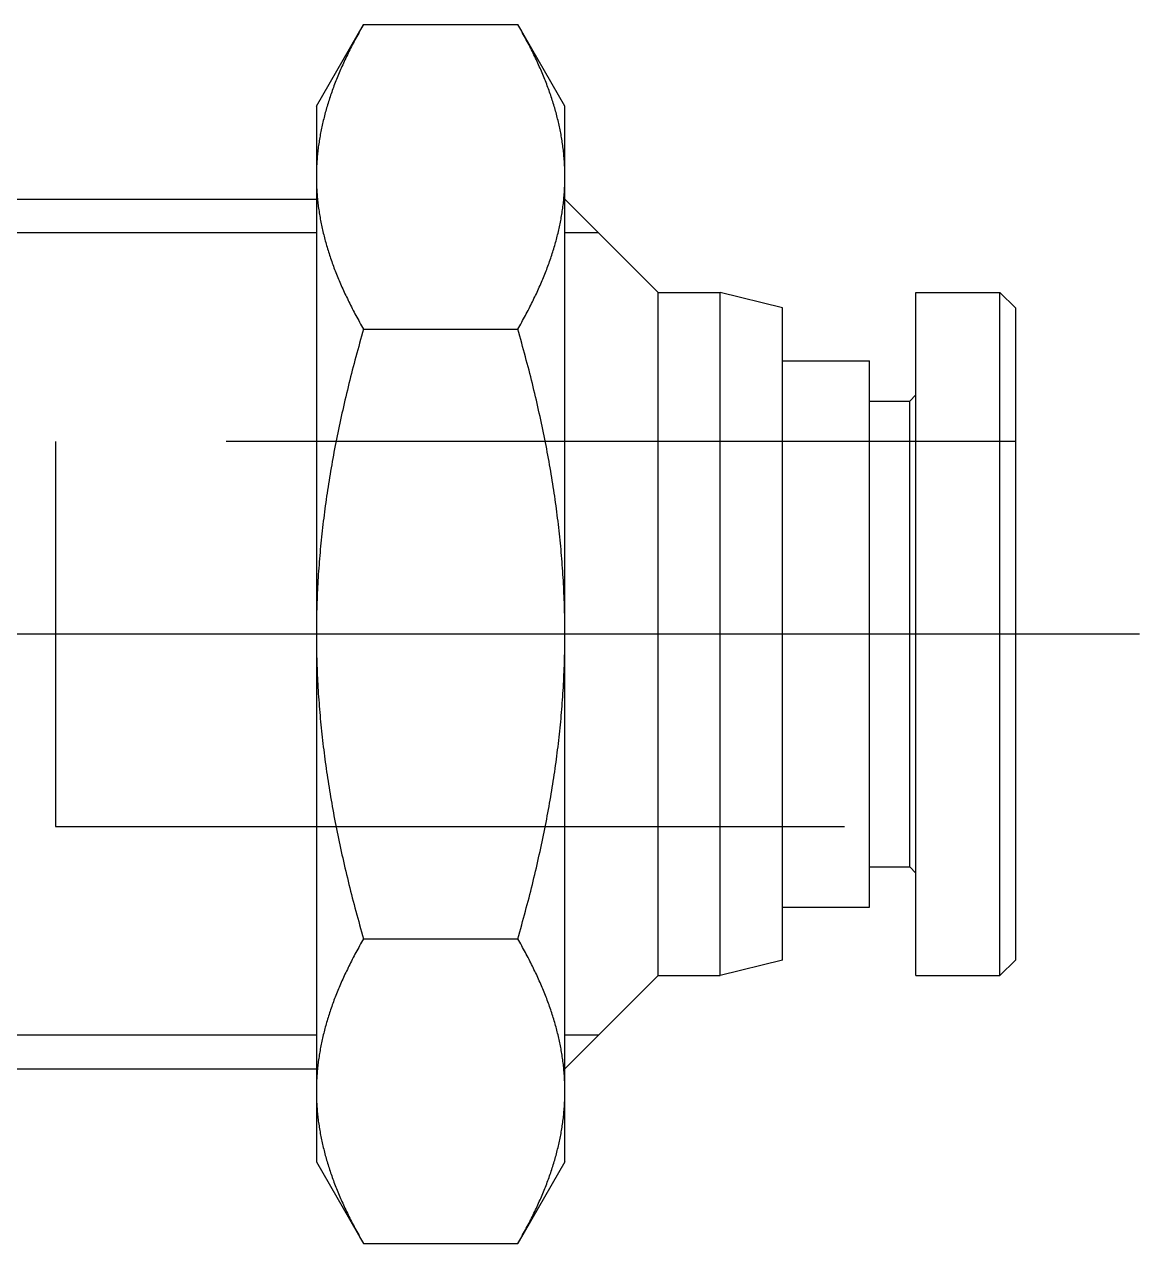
# Model space of a CAD drawing. Extents: x -2 to 66.7, y -28.5 to 11.8.
# Drawn here: x 15.95 to 33.9, y -9.81 to 9.81 of the extents above; entities that cross this region are included whole.
import ezdxf

# ---------------------------------------------------------------- set-up
doc = ezdxf.new("R2010")
doc.units = 0
doc.linetypes.add('CENTER', pattern=[50.8, 31.75, -6.35, 6.35, -6.35])
doc.linetypes.add('DASHED', pattern=[19.05, 12.7, -6.35])
doc.layers.get('0').update_dxf_attribs({"linetype": 'CONTINUOUS'})
doc.layers.add('CENTER', color=1, linetype='CENTER')

msp = doc.modelspace()

# ---------------------------------------------------------------- linework, layer by layer
at = {"color": 7, "linetype": 'CONTINUOUS'}
for p, q in [((20.65, 8.5), (21.409, 9.815)), ((24.65, 8.5), (23.891, 9.815)), ((21.409, 9.815), (23.891, 9.815)), ((20.65, 8.5), (20.65, 7.361)), ((24.65, 7.361), (24.65, 8.5)), ((20.65, 7.361), (20.65, 0)), ((24.65, 0), (24.65, 7.361)), ((11.25, 7), (20.65, 7)), ((26.15, 5.5), (24.65, 7)), ((26.15, -5.5), (26.15, 5.5)), ((26.15, 5.5), (27.15, 5.5)), ((27.15, -5.5), (27.15, 5.5)), ((28.15, 5.25), (27.15, 5.5)), ((30.3, -5.5), (30.3, 5.5)), ((30.3, 5.5), (31.65, 5.5)), ((31.65, -5.5), (31.65, 5.5)), ((31.9, 5.25), (31.65, 5.5)), ((28.15, -5.25), (28.15, 5.25)), ((31.9, 5.25), (31.9, -5.25)), ((21.409, 4.907), (23.891, 4.907)), ((28.15, 4.4), (29.55, 4.4)), ((29.55, -4.4), (29.55, 4.4)), ((29.55, 3.75), (30.2, 3.75)), ((30.2, 3.75), (30.3, 3.85)), ((30.2, -3.75), (30.2, 3.75)), ((20.65, 0), (20.65, -7.361)), ((24.65, -7.361), (24.65, 0)), ((29.55, -3.75), (30.2, -3.75)), ((30.2, -3.75), (30.3, -3.85)), ((28.15, -4.4), (29.55, -4.4)), ((21.409, -4.907), (23.891, -4.907)), ((28.15, -5.25), (27.15, -5.5)), ((31.9, -5.25), (31.65, -5.5)), ((26.15, -5.5), (24.65, -7)), ((26.15, -5.5), (27.15, -5.5)), ((30.3, -5.5), (31.65, -5.5)), ((11.25, -7), (20.65, -7)), ((20.65, -7.361), (20.65, -8.5)), ((24.65, -8.5), (24.65, -7.361)), ((20.65, -8.5), (21.409, -9.815)), ((24.65, -8.5), (23.891, -9.815)), ((21.409, -9.815), (23.891, -9.815))]:
    msp.add_line(p, q, dxfattribs=at)
at = {"color": 3, "linetype": 'CONTINUOUS'}
for p, q in [((20.65, 6.458), (11.25, 6.458)), ((25.192, 6.458), (24.65, 6.458)), ((20.65, -6.458), (11.25, -6.458)), ((25.192, -6.458), (24.65, -6.458))]:
    msp.add_line(p, q, dxfattribs=at)
at = {"color": 3, "linetype": 'DASHED'}
for p, q in [((16.45, 3.1), (16.45, -3.1)), ((31.9, 3.1), (16.45, 3.1)), ((16.45, -3.1), (31.9, -3.1))]:
    msp.add_line(p, q, dxfattribs=at)
at = {"color": 7}
for points in [[(21.409, 9.815, 0), (21.393, 9.787, 0), (21.377, 9.759, 0), (21.361, 9.731, 0), (21.346, 9.704, 0), (21.331, 9.676, 0), (21.316, 9.648, 0), (21.3, 9.621, 0), (21.286, 9.593, 0), (21.271, 9.566, 0), (21.257, 9.539, 0), (21.242, 9.512, 0), (21.228, 9.485, 0), (21.215, 9.458, 0), (21.201, 9.431, 0), (21.187, 9.404, 0), (21.174, 9.377, 0), (21.161, 9.35, 0), (21.148, 9.323, 0), (21.135, 9.297, 0), (21.122, 9.27, 0), (21.11, 9.244, 0), (21.098, 9.217, 0), (21.085, 9.191, 0), (21.073, 9.164, 0), (21.062, 9.138, 0), (21.05, 9.112, 0), (21.039, 9.086, 0), (21.027, 9.06, 0), (21.016, 9.033, 0), (21.005, 9.007, 0), (20.994, 8.981, 0), (20.984, 8.955, 0), (20.974, 8.93, 0), (20.963, 8.904, 0), (20.953, 8.878, 0), (20.943, 8.852, 0), (20.933, 8.826, 0), (20.924, 8.801, 0), (20.914, 8.775, 0), (20.905, 8.749, 0), (20.896, 8.724, 0), (20.887, 8.698, 0), (20.878, 8.673, 0), (20.87, 8.647, 0), (20.861, 8.622, 0), (20.853, 8.596, 0), (20.845, 8.571, 0), (20.837, 8.546, 0), (20.829, 8.52, 0), (20.822, 8.495, 0), (20.814, 8.47, 0), (20.807, 8.444, 0), (20.8, 8.419, 0), (20.793, 8.394, 0), (20.786, 8.369, 0), (20.779, 8.344, 0), (20.773, 8.318, 0), (20.767, 8.293, 0), (20.761, 8.268, 0), (20.755, 8.243, 0), (20.749, 8.218, 0), (20.743, 8.193, 0), (20.738, 8.168, 0), (20.732, 8.142, 0), (20.727, 8.117, 0), (20.722, 8.092, 0), (20.717, 8.067, 0), (20.713, 8.042, 0), (20.708, 8.017, 0), (20.704, 7.992, 0), (20.7, 7.967, 0), (20.696, 7.942, 0), (20.692, 7.917, 0), (20.688, 7.892, 0), (20.685, 7.867, 0), (20.681, 7.841, 0), (20.678, 7.816, 0), (20.675, 7.791, 0), (20.672, 7.766, 0), (20.669, 7.741, 0), (20.667, 7.716, 0), (20.665, 7.691, 0), (20.663, 7.665, 0), (20.661, 7.64, 0), (20.659, 7.615, 0), (20.657, 7.59, 0), (20.656, 7.564, 0), (20.654, 7.539, 0), (20.653, 7.514, 0), (20.652, 7.488, 0), (20.651, 7.463, 0), (20.651, 7.438, 0), (20.65, 7.412, 0), (20.65, 7.387, 0), (20.65, 7.361, 0)], [(24.65, 7.361, 0), (24.65, 7.387, 0), (24.65, 7.412, 0), (24.649, 7.438, 0), (24.649, 7.463, 0), (24.648, 7.488, 0), (24.647, 7.514, 0), (24.646, 7.539, 0), (24.644, 7.564, 0), (24.643, 7.59, 0), (24.641, 7.615, 0), (24.639, 7.64, 0), (24.637, 7.665, 0), (24.635, 7.691, 0), (24.633, 7.716, 0), (24.631, 7.741, 0), (24.628, 7.766, 0), (24.625, 7.791, 0), (24.622, 7.816, 0), (24.619, 7.841, 0), (24.615, 7.867, 0), (24.612, 7.892, 0), (24.608, 7.917, 0), (24.604, 7.942, 0), (24.6, 7.967, 0), (24.596, 7.992, 0), (24.592, 8.017, 0), (24.587, 8.042, 0), (24.583, 8.067, 0), (24.578, 8.092, 0), (24.573, 8.117, 0), (24.568, 8.142, 0), (24.562, 8.168, 0), (24.557, 8.193, 0), (24.551, 8.218, 0), (24.546, 8.243, 0), (24.54, 8.268, 0), (24.533, 8.293, 0), (24.527, 8.318, 0), (24.521, 8.344, 0), (24.514, 8.369, 0), (24.507, 8.394, 0), (24.5, 8.419, 0), (24.493, 8.444, 0), (24.486, 8.47, 0), (24.478, 8.495, 0), (24.471, 8.52, 0), (24.463, 8.546, 0), (24.455, 8.571, 0), (24.447, 8.596, 0), (24.439, 8.622, 0), (24.43, 8.647, 0), (24.422, 8.673, 0), (24.413, 8.698, 0), (24.404, 8.724, 0), (24.395, 8.749, 0), (24.386, 8.775, 0), (24.376, 8.801, 0), (24.367, 8.826, 0), (24.357, 8.852, 0), (24.347, 8.878, 0), (24.337, 8.904, 0), (24.326, 8.93, 0), (24.316, 8.955, 0), (24.305, 8.981, 0), (24.295, 9.007, 0), (24.284, 9.033, 0), (24.273, 9.06, 0), (24.261, 9.086, 0), (24.25, 9.112, 0), (24.238, 9.138, 0), (24.227, 9.164, 0), (24.215, 9.191, 0), (24.203, 9.217, 0), (24.19, 9.244, 0), (24.178, 9.27, 0), (24.165, 9.297, 0), (24.152, 9.323, 0), (24.139, 9.35, 0), (24.126, 9.377, 0), (24.113, 9.404, 0), (24.099, 9.431, 0), (24.085, 9.458, 0), (24.072, 9.485, 0), (24.058, 9.512, 0), (24.043, 9.539, 0), (24.029, 9.566, 0), (24.014, 9.593, 0), (24, 9.621, 0), (23.985, 9.648, 0), (23.969, 9.676, 0), (23.954, 9.704, 0), (23.939, 9.731, 0), (23.923, 9.759, 0), (23.907, 9.787, 0), (23.891, 9.815, 0)], [(20.65, 7.361, 0), (20.65, 7.336, 0), (20.65, 7.31, 0), (20.651, 7.285, 0), (20.651, 7.259, 0), (20.652, 7.234, 0), (20.653, 7.209, 0), (20.654, 7.183, 0), (20.656, 7.158, 0), (20.657, 7.133, 0), (20.659, 7.108, 0), (20.661, 7.082, 0), (20.663, 7.057, 0), (20.665, 7.032, 0), (20.667, 7.007, 0), (20.669, 6.982, 0), (20.672, 6.956, 0), (20.675, 6.931, 0), (20.678, 6.906, 0), (20.681, 6.881, 0), (20.685, 6.856, 0), (20.688, 6.831, 0), (20.692, 6.806, 0), (20.696, 6.781, 0), (20.7, 6.756, 0), (20.704, 6.73, 0), (20.708, 6.705, 0), (20.713, 6.68, 0), (20.717, 6.655, 0), (20.722, 6.63, 0), (20.727, 6.605, 0), (20.732, 6.58, 0), (20.738, 6.555, 0), (20.743, 6.53, 0), (20.749, 6.505, 0), (20.755, 6.479, 0), (20.761, 6.454, 0), (20.767, 6.429, 0), (20.773, 6.404, 0), (20.779, 6.379, 0), (20.786, 6.354, 0), (20.793, 6.328, 0), (20.8, 6.303, 0), (20.807, 6.278, 0), (20.814, 6.253, 0), (20.822, 6.227, 0), (20.829, 6.202, 0), (20.837, 6.177, 0), (20.845, 6.151, 0), (20.853, 6.126, 0), (20.861, 6.101, 0), (20.87, 6.075, 0), (20.878, 6.05, 0), (20.887, 6.024, 0), (20.896, 5.999, 0), (20.905, 5.973, 0), (20.914, 5.947, 0), (20.924, 5.922, 0), (20.933, 5.896, 0), (20.943, 5.87, 0), (20.953, 5.845, 0), (20.963, 5.819, 0), (20.974, 5.793, 0), (20.984, 5.767, 0), (20.994, 5.741, 0), (21.005, 5.715, 0), (21.016, 5.689, 0), (21.027, 5.663, 0), (21.039, 5.637, 0), (21.05, 5.611, 0), (21.062, 5.584, 0), (21.073, 5.558, 0), (21.085, 5.532, 0), (21.098, 5.505, 0), (21.11, 5.479, 0), (21.122, 5.452, 0), (21.135, 5.426, 0), (21.148, 5.399, 0), (21.161, 5.372, 0), (21.174, 5.346, 0), (21.187, 5.319, 0), (21.201, 5.292, 0), (21.215, 5.265, 0), (21.228, 5.238, 0), (21.242, 5.211, 0), (21.257, 5.184, 0), (21.271, 5.156, 0), (21.286, 5.129, 0), (21.3, 5.102, 0), (21.316, 5.074, 0), (21.331, 5.047, 0), (21.346, 5.019, 0), (21.361, 4.991, 0), (21.377, 4.963, 0), (21.393, 4.935, 0), (21.409, 4.907, 0)], [(23.891, 4.907, 0), (23.907, 4.935, 0), (23.923, 4.963, 0), (23.939, 4.991, 0), (23.954, 5.019, 0), (23.969, 5.047, 0), (23.985, 5.074, 0), (24, 5.102, 0), (24.014, 5.129, 0), (24.029, 5.156, 0), (24.043, 5.184, 0), (24.058, 5.211, 0), (24.072, 5.238, 0), (24.085, 5.265, 0), (24.099, 5.292, 0), (24.113, 5.319, 0), (24.126, 5.346, 0), (24.139, 5.372, 0), (24.152, 5.399, 0), (24.165, 5.426, 0), (24.178, 5.452, 0), (24.19, 5.479, 0), (24.203, 5.505, 0), (24.215, 5.532, 0), (24.227, 5.558, 0), (24.238, 5.584, 0), (24.25, 5.611, 0), (24.261, 5.637, 0), (24.273, 5.663, 0), (24.284, 5.689, 0), (24.295, 5.715, 0), (24.305, 5.741, 0), (24.316, 5.767, 0), (24.326, 5.793, 0), (24.337, 5.819, 0), (24.347, 5.845, 0), (24.357, 5.87, 0), (24.367, 5.896, 0), (24.376, 5.922, 0), (24.386, 5.947, 0), (24.395, 5.973, 0), (24.404, 5.999, 0), (24.413, 6.024, 0), (24.422, 6.05, 0), (24.43, 6.075, 0), (24.439, 6.101, 0), (24.447, 6.126, 0), (24.455, 6.151, 0), (24.463, 6.177, 0), (24.471, 6.202, 0), (24.478, 6.227, 0), (24.486, 6.253, 0), (24.493, 6.278, 0), (24.5, 6.303, 0), (24.507, 6.328, 0), (24.514, 6.354, 0), (24.521, 6.379, 0), (24.527, 6.404, 0), (24.533, 6.429, 0), (24.54, 6.454, 0), (24.546, 6.479, 0), (24.551, 6.505, 0), (24.557, 6.53, 0), (24.562, 6.555, 0), (24.568, 6.58, 0), (24.573, 6.605, 0), (24.578, 6.63, 0), (24.583, 6.655, 0), (24.587, 6.68, 0), (24.592, 6.705, 0), (24.596, 6.73, 0), (24.6, 6.756, 0), (24.604, 6.781, 0), (24.608, 6.806, 0), (24.612, 6.831, 0), (24.615, 6.856, 0), (24.619, 6.881, 0), (24.622, 6.906, 0), (24.625, 6.931, 0), (24.628, 6.956, 0), (24.631, 6.982, 0), (24.633, 7.007, 0), (24.635, 7.032, 0), (24.637, 7.057, 0), (24.639, 7.082, 0), (24.641, 7.108, 0), (24.643, 7.133, 0), (24.644, 7.158, 0), (24.646, 7.183, 0), (24.647, 7.209, 0), (24.648, 7.234, 0), (24.649, 7.259, 0), (24.649, 7.285, 0), (24.65, 7.31, 0), (24.65, 7.336, 0), (24.65, 7.361, 0)], [(21.409, 4.907, 0), (21.393, 4.852, 0), (21.377, 4.796, 0), (21.361, 4.74, 0), (21.346, 4.685, 0), (21.331, 4.629, 0), (21.316, 4.574, 0), (21.3, 4.519, 0), (21.286, 4.464, 0), (21.271, 4.41, 0), (21.257, 4.355, 0), (21.242, 4.301, 0), (21.228, 4.247, 0), (21.215, 4.193, 0), (21.201, 4.139, 0), (21.187, 4.085, 0), (21.174, 4.031, 0), (21.161, 3.978, 0), (21.148, 3.924, 0), (21.135, 3.871, 0), (21.122, 3.818, 0), (21.11, 3.765, 0), (21.098, 3.712, 0), (21.085, 3.659, 0), (21.073, 3.606, 0), (21.062, 3.554, 0), (21.05, 3.501, 0), (21.039, 3.449, 0), (21.027, 3.397, 0), (21.016, 3.344, 0), (21.005, 3.292, 0), (20.994, 3.24, 0), (20.984, 3.189, 0), (20.974, 3.137, 0), (20.963, 3.085, 0), (20.953, 3.033, 0), (20.943, 2.982, 0), (20.933, 2.93, 0), (20.924, 2.879, 0), (20.914, 2.828, 0), (20.905, 2.776, 0), (20.896, 2.725, 0), (20.887, 2.674, 0), (20.878, 2.623, 0), (20.87, 2.572, 0), (20.861, 2.521, 0), (20.853, 2.47, 0), (20.845, 2.42, 0), (20.837, 2.369, 0), (20.829, 2.318, 0), (20.822, 2.268, 0), (20.814, 2.217, 0), (20.807, 2.166, 0), (20.8, 2.116, 0), (20.793, 2.066, 0), (20.786, 2.015, 0), (20.779, 1.965, 0), (20.773, 1.914, 0), (20.767, 1.864, 0), (20.761, 1.814, 0), (20.755, 1.763, 0), (20.749, 1.713, 0), (20.743, 1.663, 0), (20.738, 1.613, 0), (20.732, 1.563, 0), (20.727, 1.512, 0), (20.722, 1.462, 0), (20.717, 1.412, 0), (20.713, 1.362, 0), (20.708, 1.312, 0), (20.704, 1.262, 0), (20.7, 1.211, 0), (20.696, 1.161, 0), (20.692, 1.111, 0), (20.688, 1.061, 0), (20.685, 1.011, 0), (20.681, 0.96, 0), (20.678, 0.91, 0), (20.675, 0.86, 0), (20.672, 0.81, 0), (20.669, 0.759, 0), (20.667, 0.709, 0), (20.665, 0.659, 0), (20.663, 0.608, 0), (20.661, 0.558, 0), (20.659, 0.507, 0), (20.657, 0.457, 0), (20.656, 0.406, 0), (20.654, 0.356, 0), (20.653, 0.305, 0), (20.652, 0.254, 0), (20.651, 0.204, 0), (20.651, 0.153, 0), (20.65, 0.102, 0), (20.65, 0.051, 0), (20.65, 0, 0)], [(24.65, 0, 0), (24.65, 0.051, 0), (24.65, 0.102, 0), (24.649, 0.153, 0), (24.649, 0.204, 0), (24.648, 0.254, 0), (24.647, 0.305, 0), (24.646, 0.356, 0), (24.644, 0.406, 0), (24.643, 0.457, 0), (24.641, 0.507, 0), (24.639, 0.558, 0), (24.637, 0.608, 0), (24.635, 0.659, 0), (24.633, 0.709, 0), (24.631, 0.759, 0), (24.628, 0.81, 0), (24.625, 0.86, 0), (24.622, 0.91, 0), (24.619, 0.96, 0), (24.615, 1.011, 0), (24.612, 1.061, 0), (24.608, 1.111, 0), (24.604, 1.161, 0), (24.6, 1.211, 0), (24.596, 1.262, 0), (24.592, 1.312, 0), (24.587, 1.362, 0), (24.583, 1.412, 0), (24.578, 1.462, 0), (24.573, 1.512, 0), (24.568, 1.563, 0), (24.562, 1.613, 0), (24.557, 1.663, 0), (24.551, 1.713, 0), (24.546, 1.763, 0), (24.54, 1.814, 0), (24.533, 1.864, 0), (24.527, 1.914, 0), (24.521, 1.965, 0), (24.514, 2.015, 0), (24.507, 2.066, 0), (24.5, 2.116, 0), (24.493, 2.166, 0), (24.486, 2.217, 0), (24.478, 2.268, 0), (24.471, 2.318, 0), (24.463, 2.369, 0), (24.455, 2.42, 0), (24.447, 2.47, 0), (24.439, 2.521, 0), (24.43, 2.572, 0), (24.422, 2.623, 0), (24.413, 2.674, 0), (24.404, 2.725, 0), (24.395, 2.776, 0), (24.386, 2.828, 0), (24.376, 2.879, 0), (24.367, 2.93, 0), (24.357, 2.982, 0), (24.347, 3.033, 0), (24.337, 3.085, 0), (24.326, 3.137, 0), (24.316, 3.189, 0), (24.305, 3.24, 0), (24.295, 3.292, 0), (24.284, 3.344, 0), (24.273, 3.397, 0), (24.261, 3.449, 0), (24.25, 3.501, 0), (24.238, 3.554, 0), (24.227, 3.606, 0), (24.215, 3.659, 0), (24.203, 3.712, 0), (24.19, 3.765, 0), (24.178, 3.818, 0), (24.165, 3.871, 0), (24.152, 3.924, 0), (24.139, 3.978, 0), (24.126, 4.031, 0), (24.113, 4.085, 0), (24.099, 4.139, 0), (24.085, 4.193, 0), (24.072, 4.247, 0), (24.058, 4.301, 0), (24.043, 4.355, 0), (24.029, 4.41, 0), (24.014, 4.464, 0), (24, 4.519, 0), (23.985, 4.574, 0), (23.969, 4.629, 0), (23.954, 4.685, 0), (23.939, 4.74, 0), (23.923, 4.796, 0), (23.907, 4.852, 0), (23.891, 4.907, 0)], [(20.65, 0, 0), (20.65, -0.051, 0), (20.65, -0.102, 0), (20.651, -0.153, 0), (20.651, -0.204, 0), (20.652, -0.254, 0), (20.653, -0.305, 0), (20.654, -0.356, 0), (20.656, -0.406, 0), (20.657, -0.457, 0), (20.659, -0.507, 0), (20.661, -0.558, 0), (20.663, -0.608, 0), (20.665, -0.659, 0), (20.667, -0.709, 0), (20.669, -0.759, 0), (20.672, -0.81, 0), (20.675, -0.86, 0), (20.678, -0.91, 0), (20.681, -0.96, 0), (20.685, -1.011, 0), (20.688, -1.061, 0), (20.692, -1.111, 0), (20.696, -1.161, 0), (20.7, -1.211, 0), (20.704, -1.262, 0), (20.708, -1.312, 0), (20.713, -1.362, 0), (20.717, -1.412, 0), (20.722, -1.462, 0), (20.727, -1.512, 0), (20.732, -1.563, 0), (20.738, -1.613, 0), (20.743, -1.663, 0), (20.749, -1.713, 0), (20.755, -1.763, 0), (20.761, -1.814, 0), (20.767, -1.864, 0), (20.773, -1.914, 0), (20.779, -1.965, 0), (20.786, -2.015, 0), (20.793, -2.066, 0), (20.8, -2.116, 0), (20.807, -2.166, 0), (20.814, -2.217, 0), (20.822, -2.268, 0), (20.829, -2.318, 0), (20.837, -2.369, 0), (20.845, -2.42, 0), (20.853, -2.47, 0), (20.861, -2.521, 0), (20.87, -2.572, 0), (20.878, -2.623, 0), (20.887, -2.674, 0), (20.896, -2.725, 0), (20.905, -2.776, 0), (20.914, -2.828, 0), (20.924, -2.879, 0), (20.933, -2.93, 0), (20.943, -2.982, 0), (20.953, -3.033, 0), (20.963, -3.085, 0), (20.974, -3.137, 0), (20.984, -3.189, 0), (20.994, -3.24, 0), (21.005, -3.292, 0), (21.016, -3.344, 0), (21.027, -3.397, 0), (21.039, -3.449, 0), (21.05, -3.501, 0), (21.062, -3.554, 0), (21.073, -3.606, 0), (21.085, -3.659, 0), (21.098, -3.712, 0), (21.11, -3.765, 0), (21.122, -3.818, 0), (21.135, -3.871, 0), (21.148, -3.924, 0), (21.161, -3.978, 0), (21.174, -4.031, 0), (21.187, -4.085, 0), (21.201, -4.139, 0), (21.215, -4.193, 0), (21.228, -4.247, 0), (21.242, -4.301, 0), (21.257, -4.355, 0), (21.271, -4.41, 0), (21.286, -4.464, 0), (21.3, -4.519, 0), (21.316, -4.574, 0), (21.331, -4.629, 0), (21.346, -4.685, 0), (21.361, -4.74, 0), (21.377, -4.796, 0), (21.393, -4.852, 0), (21.409, -4.907, 0)], [(23.891, -4.907, 0), (23.907, -4.852, 0), (23.923, -4.796, 0), (23.939, -4.74, 0), (23.954, -4.685, 0), (23.969, -4.629, 0), (23.985, -4.574, 0), (24, -4.519, 0), (24.014, -4.464, 0), (24.029, -4.41, 0), (24.043, -4.355, 0), (24.058, -4.301, 0), (24.072, -4.247, 0), (24.085, -4.193, 0), (24.099, -4.139, 0), (24.113, -4.085, 0), (24.126, -4.031, 0), (24.139, -3.978, 0), (24.152, -3.924, 0), (24.165, -3.871, 0), (24.178, -3.818, 0), (24.19, -3.765, 0), (24.203, -3.712, 0), (24.215, -3.659, 0), (24.227, -3.606, 0), (24.238, -3.554, 0), (24.25, -3.501, 0), (24.261, -3.449, 0), (24.273, -3.397, 0), (24.284, -3.344, 0), (24.295, -3.292, 0), (24.305, -3.24, 0), (24.316, -3.189, 0), (24.326, -3.137, 0), (24.337, -3.085, 0), (24.347, -3.033, 0), (24.357, -2.982, 0), (24.367, -2.93, 0), (24.376, -2.879, 0), (24.386, -2.828, 0), (24.395, -2.776, 0), (24.404, -2.725, 0), (24.413, -2.674, 0), (24.422, -2.623, 0), (24.43, -2.572, 0), (24.439, -2.521, 0), (24.447, -2.47, 0), (24.455, -2.42, 0), (24.463, -2.369, 0), (24.471, -2.318, 0), (24.478, -2.268, 0), (24.486, -2.217, 0), (24.493, -2.166, 0), (24.5, -2.116, 0), (24.507, -2.066, 0), (24.514, -2.015, 0), (24.521, -1.965, 0), (24.527, -1.914, 0), (24.533, -1.864, 0), (24.54, -1.814, 0), (24.546, -1.763, 0), (24.551, -1.713, 0), (24.557, -1.663, 0), (24.562, -1.613, 0), (24.568, -1.563, 0), (24.573, -1.512, 0), (24.578, -1.462, 0), (24.583, -1.412, 0), (24.587, -1.362, 0), (24.592, -1.312, 0), (24.596, -1.262, 0), (24.6, -1.211, 0), (24.604, -1.161, 0), (24.608, -1.111, 0), (24.612, -1.061, 0), (24.615, -1.011, 0), (24.619, -0.96, 0), (24.622, -0.91, 0), (24.625, -0.86, 0), (24.628, -0.81, 0), (24.631, -0.759, 0), (24.633, -0.709, 0), (24.635, -0.659, 0), (24.637, -0.608, 0), (24.639, -0.558, 0), (24.641, -0.507, 0), (24.643, -0.457, 0), (24.644, -0.406, 0), (24.646, -0.356, 0), (24.647, -0.305, 0), (24.648, -0.254, 0), (24.649, -0.204, 0), (24.649, -0.153, 0), (24.65, -0.102, 0), (24.65, -0.051, 0), (24.65, 0, 0)], [(21.409, -4.907, 0), (21.393, -4.935, 0), (21.377, -4.963, 0), (21.361, -4.991, 0), (21.346, -5.019, 0), (21.331, -5.047, 0), (21.316, -5.074, 0), (21.3, -5.102, 0), (21.286, -5.129, 0), (21.271, -5.156, 0), (21.257, -5.184, 0), (21.242, -5.211, 0), (21.228, -5.238, 0), (21.215, -5.265, 0), (21.201, -5.292, 0), (21.187, -5.319, 0), (21.174, -5.346, 0), (21.161, -5.372, 0), (21.148, -5.399, 0), (21.135, -5.426, 0), (21.122, -5.452, 0), (21.11, -5.479, 0), (21.098, -5.505, 0), (21.085, -5.532, 0), (21.073, -5.558, 0), (21.062, -5.584, 0), (21.05, -5.611, 0), (21.039, -5.637, 0), (21.027, -5.663, 0), (21.016, -5.689, 0), (21.005, -5.715, 0), (20.994, -5.741, 0), (20.984, -5.767, 0), (20.974, -5.793, 0), (20.963, -5.819, 0), (20.953, -5.845, 0), (20.943, -5.87, 0), (20.933, -5.896, 0), (20.924, -5.922, 0), (20.914, -5.947, 0), (20.905, -5.973, 0), (20.896, -5.999, 0), (20.887, -6.024, 0), (20.878, -6.05, 0), (20.87, -6.075, 0), (20.861, -6.101, 0), (20.853, -6.126, 0), (20.845, -6.151, 0), (20.837, -6.177, 0), (20.829, -6.202, 0), (20.822, -6.227, 0), (20.814, -6.253, 0), (20.807, -6.278, 0), (20.8, -6.303, 0), (20.793, -6.328, 0), (20.786, -6.354, 0), (20.779, -6.379, 0), (20.773, -6.404, 0), (20.767, -6.429, 0), (20.761, -6.454, 0), (20.755, -6.479, 0), (20.749, -6.505, 0), (20.743, -6.53, 0), (20.738, -6.555, 0), (20.732, -6.58, 0), (20.727, -6.605, 0), (20.722, -6.63, 0), (20.717, -6.655, 0), (20.713, -6.68, 0), (20.708, -6.705, 0), (20.704, -6.73, 0), (20.7, -6.756, 0), (20.696, -6.781, 0), (20.692, -6.806, 0), (20.688, -6.831, 0), (20.685, -6.856, 0), (20.681, -6.881, 0), (20.678, -6.906, 0), (20.675, -6.931, 0), (20.672, -6.956, 0), (20.669, -6.982, 0), (20.667, -7.007, 0), (20.665, -7.032, 0), (20.663, -7.057, 0), (20.661, -7.082, 0), (20.659, -7.108, 0), (20.657, -7.133, 0), (20.656, -7.158, 0), (20.654, -7.183, 0), (20.653, -7.209, 0), (20.652, -7.234, 0), (20.651, -7.259, 0), (20.651, -7.285, 0), (20.65, -7.31, 0), (20.65, -7.336, 0), (20.65, -7.361, 0)], [(24.65, -7.361, 0), (24.65, -7.336, 0), (24.65, -7.31, 0), (24.649, -7.285, 0), (24.649, -7.259, 0), (24.648, -7.234, 0), (24.647, -7.209, 0), (24.646, -7.183, 0), (24.644, -7.158, 0), (24.643, -7.133, 0), (24.641, -7.108, 0), (24.639, -7.082, 0), (24.637, -7.057, 0), (24.635, -7.032, 0), (24.633, -7.007, 0), (24.631, -6.982, 0), (24.628, -6.956, 0), (24.625, -6.931, 0), (24.622, -6.906, 0), (24.619, -6.881, 0), (24.615, -6.856, 0), (24.612, -6.831, 0), (24.608, -6.806, 0), (24.604, -6.781, 0), (24.6, -6.756, 0), (24.596, -6.73, 0), (24.592, -6.705, 0), (24.587, -6.68, 0), (24.583, -6.655, 0), (24.578, -6.63, 0), (24.573, -6.605, 0), (24.568, -6.58, 0), (24.562, -6.555, 0), (24.557, -6.53, 0), (24.551, -6.505, 0), (24.546, -6.479, 0), (24.54, -6.454, 0), (24.533, -6.429, 0), (24.527, -6.404, 0), (24.521, -6.379, 0), (24.514, -6.354, 0), (24.507, -6.328, 0), (24.5, -6.303, 0), (24.493, -6.278, 0), (24.486, -6.253, 0), (24.478, -6.227, 0), (24.471, -6.202, 0), (24.463, -6.177, 0), (24.455, -6.151, 0), (24.447, -6.126, 0), (24.439, -6.101, 0), (24.43, -6.075, 0), (24.422, -6.05, 0), (24.413, -6.024, 0), (24.404, -5.999, 0), (24.395, -5.973, 0), (24.386, -5.947, 0), (24.376, -5.922, 0), (24.367, -5.896, 0), (24.357, -5.87, 0), (24.347, -5.845, 0), (24.337, -5.819, 0), (24.326, -5.793, 0), (24.316, -5.767, 0), (24.305, -5.741, 0), (24.295, -5.715, 0), (24.284, -5.689, 0), (24.273, -5.663, 0), (24.261, -5.637, 0), (24.25, -5.611, 0), (24.238, -5.584, 0), (24.227, -5.558, 0), (24.215, -5.532, 0), (24.203, -5.505, 0), (24.19, -5.479, 0), (24.178, -5.452, 0), (24.165, -5.426, 0), (24.152, -5.399, 0), (24.139, -5.372, 0), (24.126, -5.346, 0), (24.113, -5.319, 0), (24.099, -5.292, 0), (24.085, -5.265, 0), (24.072, -5.238, 0), (24.058, -5.211, 0), (24.043, -5.184, 0), (24.029, -5.156, 0), (24.014, -5.129, 0), (24, -5.102, 0), (23.985, -5.074, 0), (23.969, -5.047, 0), (23.954, -5.019, 0), (23.939, -4.991, 0), (23.923, -4.963, 0), (23.907, -4.935, 0), (23.891, -4.907, 0)], [(20.65, -7.361, 0), (20.65, -7.387, 0), (20.65, -7.412, 0), (20.651, -7.438, 0), (20.651, -7.463, 0), (20.652, -7.488, 0), (20.653, -7.514, 0), (20.654, -7.539, 0), (20.656, -7.564, 0), (20.657, -7.59, 0), (20.659, -7.615, 0), (20.661, -7.64, 0), (20.663, -7.665, 0), (20.665, -7.691, 0), (20.667, -7.716, 0), (20.669, -7.741, 0), (20.672, -7.766, 0), (20.675, -7.791, 0), (20.678, -7.816, 0), (20.681, -7.841, 0), (20.685, -7.867, 0), (20.688, -7.892, 0), (20.692, -7.917, 0), (20.696, -7.942, 0), (20.7, -7.967, 0), (20.704, -7.992, 0), (20.708, -8.017, 0), (20.713, -8.042, 0), (20.717, -8.067, 0), (20.722, -8.092, 0), (20.727, -8.117, 0), (20.732, -8.142, 0), (20.738, -8.168, 0), (20.743, -8.193, 0), (20.749, -8.218, 0), (20.755, -8.243, 0), (20.761, -8.268, 0), (20.767, -8.293, 0), (20.773, -8.318, 0), (20.779, -8.344, 0), (20.786, -8.369, 0), (20.793, -8.394, 0), (20.8, -8.419, 0), (20.807, -8.444, 0), (20.814, -8.47, 0), (20.822, -8.495, 0), (20.829, -8.52, 0), (20.837, -8.546, 0), (20.845, -8.571, 0), (20.853, -8.596, 0), (20.861, -8.622, 0), (20.87, -8.647, 0), (20.878, -8.673, 0), (20.887, -8.698, 0), (20.896, -8.724, 0), (20.905, -8.749, 0), (20.914, -8.775, 0), (20.924, -8.801, 0), (20.933, -8.826, 0), (20.943, -8.852, 0), (20.953, -8.878, 0), (20.963, -8.904, 0), (20.974, -8.93, 0), (20.984, -8.955, 0), (20.994, -8.981, 0), (21.005, -9.007, 0), (21.016, -9.033, 0), (21.027, -9.06, 0), (21.039, -9.086, 0), (21.05, -9.112, 0), (21.062, -9.138, 0), (21.073, -9.164, 0), (21.085, -9.191, 0), (21.098, -9.217, 0), (21.11, -9.244, 0), (21.122, -9.27, 0), (21.135, -9.297, 0), (21.148, -9.323, 0), (21.161, -9.35, 0), (21.174, -9.377, 0), (21.187, -9.404, 0), (21.201, -9.431, 0), (21.215, -9.458, 0), (21.228, -9.485, 0), (21.242, -9.512, 0), (21.257, -9.539, 0), (21.271, -9.566, 0), (21.286, -9.593, 0), (21.3, -9.621, 0), (21.316, -9.648, 0), (21.331, -9.676, 0), (21.346, -9.704, 0), (21.361, -9.731, 0), (21.377, -9.759, 0), (21.393, -9.787, 0), (21.409, -9.815, 0)], [(23.891, -9.815, 0), (23.907, -9.787, 0), (23.923, -9.759, 0), (23.939, -9.731, 0), (23.954, -9.704, 0), (23.969, -9.676, 0), (23.985, -9.648, 0), (24, -9.621, 0), (24.014, -9.593, 0), (24.029, -9.566, 0), (24.043, -9.539, 0), (24.058, -9.512, 0), (24.072, -9.485, 0), (24.085, -9.458, 0), (24.099, -9.431, 0), (24.113, -9.404, 0), (24.126, -9.377, 0), (24.139, -9.35, 0), (24.152, -9.323, 0), (24.165, -9.297, 0), (24.178, -9.27, 0), (24.19, -9.244, 0), (24.203, -9.217, 0), (24.215, -9.191, 0), (24.227, -9.164, 0), (24.238, -9.138, 0), (24.25, -9.112, 0), (24.261, -9.086, 0), (24.273, -9.06, 0), (24.284, -9.033, 0), (24.295, -9.007, 0), (24.305, -8.981, 0), (24.316, -8.955, 0), (24.326, -8.93, 0), (24.337, -8.904, 0), (24.347, -8.878, 0), (24.357, -8.852, 0), (24.367, -8.826, 0), (24.376, -8.801, 0), (24.386, -8.775, 0), (24.395, -8.749, 0), (24.404, -8.724, 0), (24.413, -8.698, 0), (24.422, -8.673, 0), (24.43, -8.647, 0), (24.439, -8.622, 0), (24.447, -8.596, 0), (24.455, -8.571, 0), (24.463, -8.546, 0), (24.471, -8.52, 0), (24.478, -8.495, 0), (24.486, -8.47, 0), (24.493, -8.444, 0), (24.5, -8.419, 0), (24.507, -8.394, 0), (24.514, -8.369, 0), (24.521, -8.344, 0), (24.527, -8.318, 0), (24.533, -8.293, 0), (24.54, -8.268, 0), (24.546, -8.243, 0), (24.551, -8.218, 0), (24.557, -8.193, 0), (24.562, -8.168, 0), (24.568, -8.142, 0), (24.573, -8.117, 0), (24.578, -8.092, 0), (24.583, -8.067, 0), (24.587, -8.042, 0), (24.592, -8.017, 0), (24.596, -7.992, 0), (24.6, -7.967, 0), (24.604, -7.942, 0), (24.608, -7.917, 0), (24.612, -7.892, 0), (24.615, -7.867, 0), (24.619, -7.841, 0), (24.622, -7.816, 0), (24.625, -7.791, 0), (24.628, -7.766, 0), (24.631, -7.741, 0), (24.633, -7.716, 0), (24.635, -7.691, 0), (24.637, -7.665, 0), (24.639, -7.64, 0), (24.641, -7.615, 0), (24.643, -7.59, 0), (24.644, -7.564, 0), (24.646, -7.539, 0), (24.647, -7.514, 0), (24.648, -7.488, 0), (24.649, -7.463, 0), (24.649, -7.438, 0), (24.65, -7.412, 0), (24.65, -7.387, 0), (24.65, -7.361, 0)]]:
    msp.add_polyline3d(points, dxfattribs=at)
at = {"layer": 'CENTER', "color": 1, "linetype": 'CENTER'}
msp.add_line((33.9, 0), (-2, 0), dxfattribs=at)

doc.saveas('drawing.dxf')
